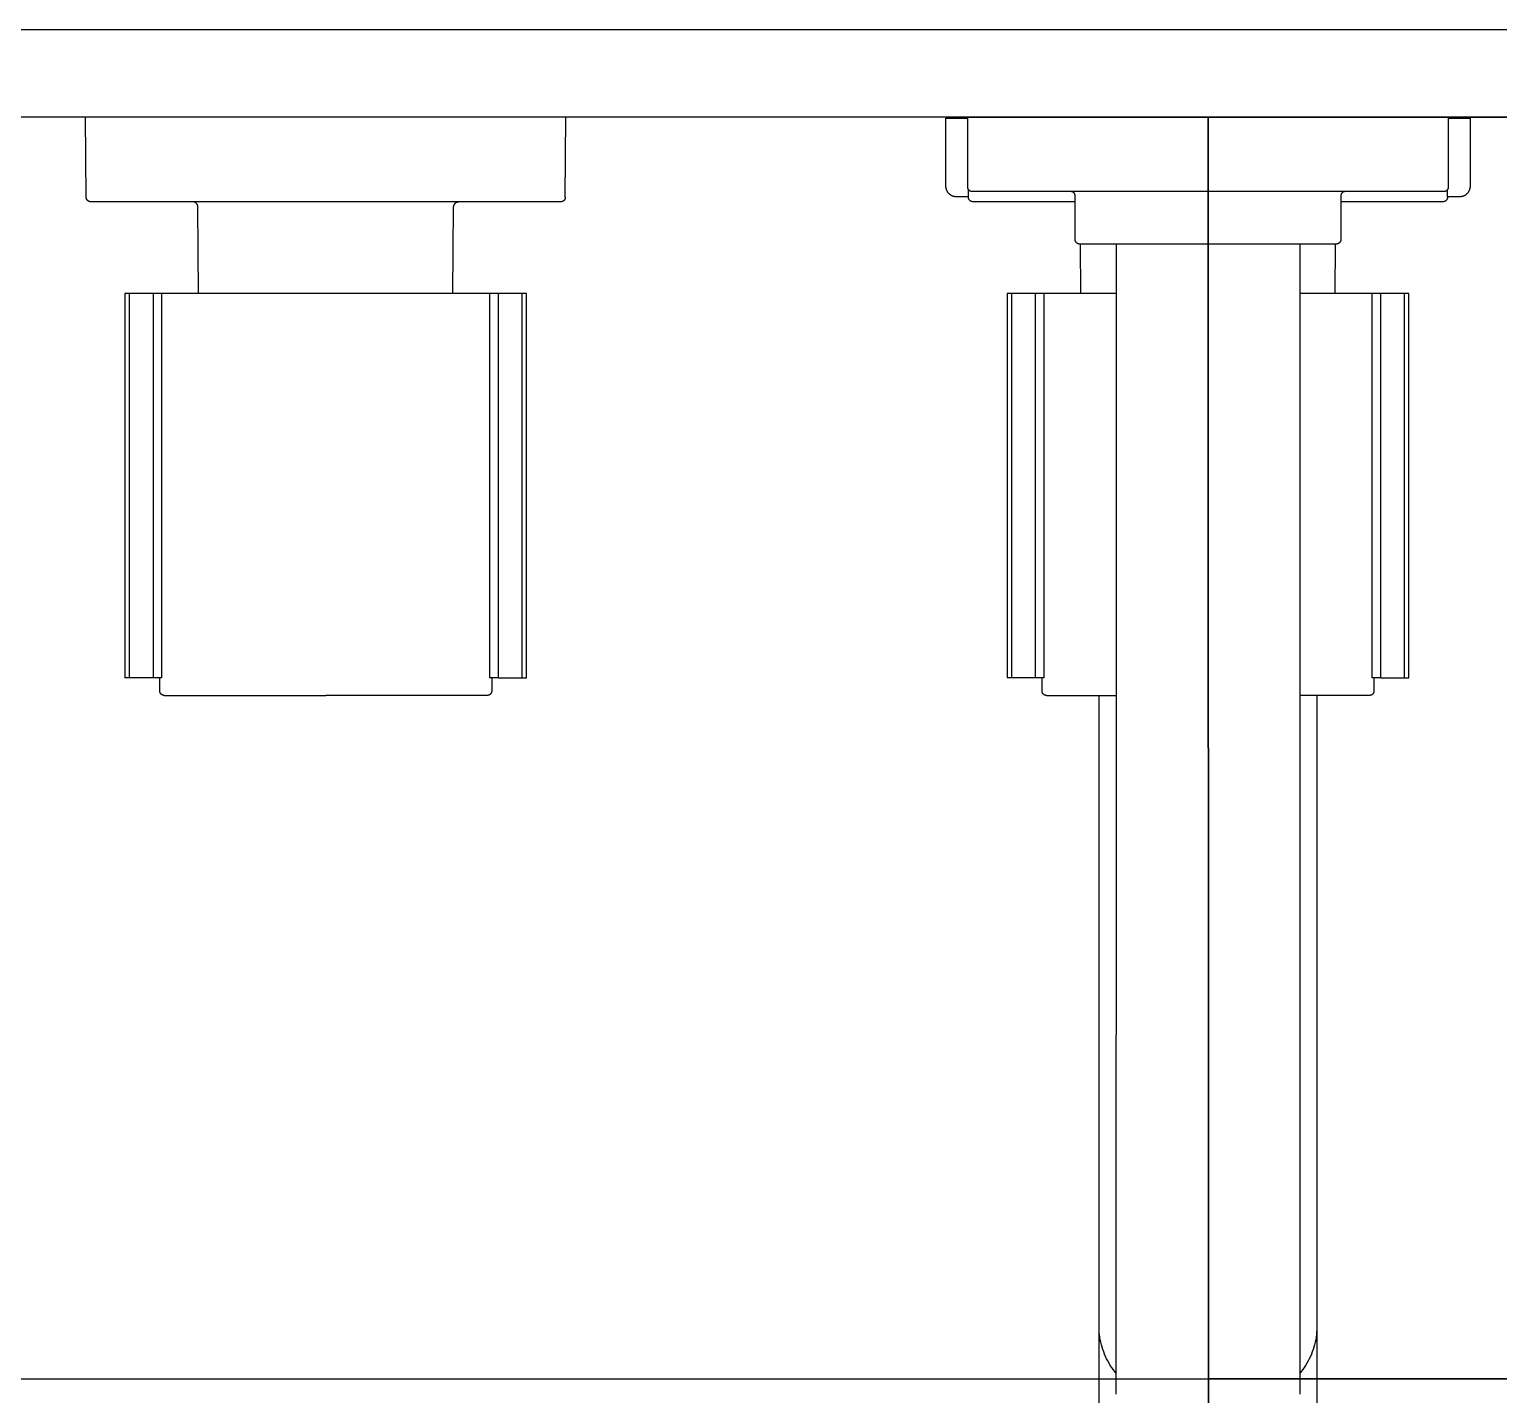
# Model space of a CAD drawing. Header units: metres. Extents: x 198 to 412, y -54 to 17.
# Drawn here: x 254.0639 to 254.2321, y -23.5794 to -23.4232 of the extents above; entities that cross this region are included whole.
import ezdxf

# ---------------------------------------------------------------- set-up
doc = ezdxf.new("R2010")
doc.units = ezdxf.units.M
doc.header["$LTSCALE"] = 10
for name, color, linetype in [('02', 2, 'Continuous'), ('A-Revoques', 1, 'Continuous'), ('TM-REVEST', 252, 'Continuous')]:
    doc.layers.add(name, color=color, linetype=linetype)

# ---------------------------------------------------------------- blocks, each defined once
blk = doc.blocks.new('A$C4ADF6893')
for p, q in [((-0.1285, 0), (-0.101, 0)), ((-0.12842, -0.0092), (-0.1285, 0)), ((-0.101, 0), (-0.0735, 0)), ((-0.07358, -0.0092), (-0.0735, 0)), ((-0.0275, 0), (0, 0)), ((-0.0275, -0.00004), (-0.0275, 0)), ((0, 0), (0.0275, 0)), ((0.0275, -0.00004), (0.0275, 0)), ((-0.03, -0.00794), (-0.03, -0.00014)), ((-0.03, -0.00014), (-0.0275, -0.00014)), ((-0.0275, -0.00004), (0, -0.00004)), ((-0.0275, -0.00804), (-0.0275, -0.00004)), ((0, -0.00004), (0.0275, -0.00004)), ((0.0275, -0.00004), (0.0275, -0.00804)), ((0.0275, -0.00014), (0.03, -0.00014)), ((0.03, -0.00014), (0.03, -0.00794)), ((-0.03, -0.00798), (-0.03, -0.00794)), ((-0.03, -0.00802), (-0.03, -0.00798)), ((-0.02999, -0.00806), (-0.03, -0.00802)), ((-0.02999, -0.0081), (-0.02999, -0.00806)), ((-0.02998, -0.00814), (-0.02999, -0.0081)), ((-0.02997, -0.00819), (-0.02998, -0.00814)), ((-0.02996, -0.00823), (-0.02997, -0.00819)), ((-0.02995, -0.00827), (-0.02996, -0.00823)), ((-0.02994, -0.00831), (-0.02995, -0.00827)), ((-0.02993, -0.00835), (-0.02994, -0.00831)), ((-0.02991, -0.00839), (-0.02993, -0.00835)), ((-0.0299, -0.00842), (-0.02991, -0.00839)), ((-0.0275, -0.00806), (-0.0275, -0.00804)), ((-0.0275, -0.00807), (-0.0275, -0.00806)), ((-0.0275, -0.00809), (-0.0275, -0.00807)), ((-0.0275, -0.00811), (-0.0275, -0.00809)), ((-0.02749, -0.00813), (-0.0275, -0.00811)), ((-0.02749, -0.00814), (-0.02749, -0.00813)), ((-0.02749, -0.00816), (-0.02749, -0.00814)), ((-0.02748, -0.00818), (-0.02749, -0.00816)), ((-0.02748, -0.00819), (-0.02748, -0.00818)), ((-0.02747, -0.00821), (-0.02748, -0.00819)), ((-0.02746, -0.00823), (-0.02747, -0.00821)), ((-0.02746, -0.00824), (-0.02746, -0.00823)), ((-0.02745, -0.00826), (-0.02746, -0.00824)), ((-0.02744, -0.00827), (-0.02745, -0.00826)), ((-0.02743, -0.00829), (-0.02744, -0.00827)), ((-0.02742, -0.0083), (-0.02743, -0.00829)), ((-0.02742, -0.0092), (-0.02743, -0.0083)), ((-0.02741, -0.00832), (-0.02742, -0.0083)), ((-0.0274, -0.00833), (-0.02741, -0.00832)), ((-0.02739, -0.00835), (-0.0274, -0.00833)), ((-0.02738, -0.00836), (-0.02739, -0.00835)), ((-0.02737, -0.00837), (-0.02738, -0.00836)), ((-0.02736, -0.00839), (-0.02737, -0.00837)), ((-0.02735, -0.0084), (-0.02736, -0.00839)), ((-0.02733, -0.00841), (-0.02735, -0.0084)), ((0.02735, -0.0084), (0.02733, -0.00841)), ((0.02736, -0.00839), (0.02735, -0.0084)), ((0.02737, -0.00837), (0.02736, -0.00839)), ((0.02738, -0.00836), (0.02737, -0.00837)), ((0.02739, -0.00835), (0.02738, -0.00836)), ((0.0274, -0.00833), (0.02739, -0.00835)), ((0.02741, -0.00832), (0.0274, -0.00833)), ((0.02742, -0.0083), (0.02741, -0.00832)), ((0.02743, -0.00829), (0.02742, -0.0083)), ((0.02742, -0.0092), (0.02743, -0.0083)), ((0.02744, -0.00827), (0.02743, -0.00829)), ((0.02745, -0.00826), (0.02744, -0.00827)), ((0.02746, -0.00824), (0.02745, -0.00826)), ((0.02747, -0.00821), (0.02746, -0.00823)), ((0.02746, -0.00823), (0.02746, -0.00824)), ((0.02748, -0.00819), (0.02747, -0.00821)), ((0.02749, -0.00816), (0.02748, -0.00818)), ((0.02748, -0.00818), (0.02748, -0.00819)), ((0.0275, -0.00811), (0.02749, -0.00813)), ((0.02749, -0.00813), (0.02749, -0.00814)), ((0.02749, -0.00814), (0.02749, -0.00816)), ((0.0275, -0.00804), (0.0275, -0.00806)), ((0.0275, -0.00806), (0.0275, -0.00807)), ((0.0275, -0.00807), (0.0275, -0.00809)), ((0.0275, -0.00809), (0.0275, -0.00811)), ((0.02991, -0.00839), (0.0299, -0.00842)), ((0.02993, -0.00835), (0.02991, -0.00839)), ((0.02994, -0.00831), (0.02993, -0.00835)), ((0.02995, -0.00827), (0.02994, -0.00831)), ((0.02996, -0.00823), (0.02995, -0.00827)), ((0.02997, -0.00819), (0.02996, -0.00823)), ((0.02998, -0.00814), (0.02997, -0.00819)), ((0.02999, -0.0081), (0.02998, -0.00814)), ((0.03, -0.00802), (0.02999, -0.00806)), ((0.02999, -0.00806), (0.02999, -0.0081)), ((0.03, -0.00794), (0.03, -0.00798)), ((0.03, -0.00798), (0.03, -0.00802)), ((-0.12842, -0.00922), (-0.12842, -0.0092)), ((-0.12842, -0.00924), (-0.12842, -0.00922)), ((-0.12842, -0.00926), (-0.12842, -0.00924)), ((-0.12841, -0.00927), (-0.12842, -0.00926)), ((-0.12841, -0.00929), (-0.12841, -0.00927)), ((-0.12841, -0.00931), (-0.12841, -0.00929)), ((-0.1284, -0.00932), (-0.12841, -0.00931)), ((-0.1284, -0.00934), (-0.1284, -0.00932)), ((-0.12839, -0.00936), (-0.1284, -0.00934)), ((-0.12839, -0.00937), (-0.12839, -0.00936)), ((-0.12838, -0.00939), (-0.12839, -0.00937)), ((-0.12838, -0.00941), (-0.12838, -0.00939)), ((-0.12837, -0.00942), (-0.12838, -0.00941)), ((-0.12836, -0.00944), (-0.12837, -0.00942)), ((-0.12835, -0.00945), (-0.12836, -0.00944)), ((-0.12834, -0.00947), (-0.12835, -0.00945)), ((-0.12833, -0.00948), (-0.12834, -0.00947)), ((-0.12832, -0.0095), (-0.12833, -0.00948)), ((-0.12831, -0.00951), (-0.12832, -0.0095)), ((-0.1283, -0.00952), (-0.12831, -0.00951)), ((-0.12829, -0.00954), (-0.1283, -0.00952)), ((-0.12828, -0.00955), (-0.12829, -0.00954)), ((-0.12827, -0.00956), (-0.12828, -0.00955)), ((-0.12825, -0.00957), (-0.12827, -0.00956)), ((-0.12824, -0.00958), (-0.12825, -0.00957)), ((-0.12823, -0.0096), (-0.12824, -0.00958)), ((-0.12821, -0.00961), (-0.12823, -0.0096)), ((-0.1282, -0.00962), (-0.12821, -0.00961)), ((-0.12818, -0.00962), (-0.1282, -0.00962)), ((-0.12817, -0.00963), (-0.12818, -0.00962)), ((-0.12815, -0.00964), (-0.12817, -0.00963)), ((-0.12814, -0.00965), (-0.12815, -0.00964)), ((-0.12812, -0.00966), (-0.12814, -0.00965)), ((-0.12811, -0.00966), (-0.12812, -0.00966)), ((-0.12809, -0.00967), (-0.12811, -0.00966)), ((-0.12807, -0.00968), (-0.12809, -0.00967)), ((-0.12806, -0.00968), (-0.12807, -0.00968)), ((-0.12804, -0.00969), (-0.12806, -0.00968)), ((-0.12802, -0.00969), (-0.12804, -0.00969)), ((-0.12801, -0.00969), (-0.12802, -0.00969)), ((-0.12799, -0.0097), (-0.12801, -0.00969)), ((-0.12797, -0.0097), (-0.12799, -0.0097)), ((-0.12795, -0.0097), (-0.12797, -0.0097)), ((-0.12794, -0.0097), (-0.12795, -0.0097)), ((-0.12792, -0.0097), (-0.12794, -0.0097)), ((-0.101, -0.0097), (-0.12792, -0.0097)), ((-0.11619, -0.0097), (-0.11621, -0.0097)), ((-0.11617, -0.0097), (-0.11619, -0.0097)), ((-0.11615, -0.00971), (-0.11617, -0.0097)), ((-0.11613, -0.00971), (-0.11615, -0.00971)), ((-0.11611, -0.00972), (-0.11613, -0.00971)), ((-0.11609, -0.00972), (-0.11611, -0.00972)), ((-0.11607, -0.00973), (-0.11609, -0.00972)), ((-0.11605, -0.00973), (-0.11607, -0.00973)), ((-0.11603, -0.00974), (-0.11605, -0.00973)), ((-0.11601, -0.00975), (-0.11603, -0.00974)), ((-0.11599, -0.00976), (-0.11601, -0.00975)), ((-0.11597, -0.00976), (-0.11599, -0.00976)), ((-0.11595, -0.00977), (-0.11597, -0.00976)), ((-0.11594, -0.00978), (-0.11595, -0.00977)), ((-0.11592, -0.00979), (-0.11594, -0.00978)), ((-0.1159, -0.00981), (-0.11592, -0.00979)), ((-0.11589, -0.00982), (-0.1159, -0.00981)), ((-0.11587, -0.00983), (-0.11589, -0.00982)), ((-0.11585, -0.00984), (-0.11587, -0.00983)), ((-0.11584, -0.00986), (-0.11585, -0.00984)), ((-0.11582, -0.00987), (-0.11584, -0.00986)), ((-0.11581, -0.00989), (-0.11582, -0.00987)), ((-0.11579, -0.0099), (-0.11581, -0.00989)), ((-0.11578, -0.00992), (-0.11579, -0.0099)), ((-0.11577, -0.00993), (-0.11578, -0.00992)), ((-0.11576, -0.00995), (-0.11577, -0.00993)), ((-0.11574, -0.00997), (-0.11576, -0.00995)), ((-0.11573, -0.00998), (-0.11574, -0.00997)), ((-0.11572, -0.01), (-0.11573, -0.00998)), ((-0.11571, -0.01002), (-0.11572, -0.01)), ((-0.1157, -0.01004), (-0.11571, -0.01002)), ((-0.1157, -0.01006), (-0.1157, -0.01004)), ((-0.11569, -0.01007), (-0.1157, -0.01006)), ((-0.11568, -0.01009), (-0.11569, -0.01007)), ((-0.07408, -0.0097), (-0.101, -0.0097)), ((-0.08632, -0.01009), (-0.08631, -0.01007)), ((-0.08631, -0.01007), (-0.0863, -0.01006)), ((-0.0863, -0.01004), (-0.08629, -0.01002)), ((-0.0863, -0.01006), (-0.0863, -0.01004)), ((-0.08629, -0.01002), (-0.08628, -0.01)), ((-0.08628, -0.01), (-0.08627, -0.00998)), ((-0.08627, -0.00998), (-0.08626, -0.00997)), ((-0.08626, -0.00997), (-0.08624, -0.00995)), ((-0.08624, -0.00995), (-0.08623, -0.00993)), ((-0.08623, -0.00993), (-0.08622, -0.00992)), ((-0.08622, -0.00992), (-0.08621, -0.0099)), ((-0.08621, -0.0099), (-0.08619, -0.00989)), ((-0.08619, -0.00989), (-0.08618, -0.00987)), ((-0.08618, -0.00987), (-0.08616, -0.00986)), ((-0.08616, -0.00986), (-0.08615, -0.00984)), ((-0.08615, -0.00984), (-0.08613, -0.00983)), ((-0.08613, -0.00983), (-0.08611, -0.00982)), ((-0.08611, -0.00982), (-0.0861, -0.00981)), ((-0.0861, -0.00981), (-0.08608, -0.00979)), ((-0.08608, -0.00979), (-0.08606, -0.00978)), ((-0.08606, -0.00978), (-0.08605, -0.00977)), ((-0.08605, -0.00977), (-0.08603, -0.00976)), ((-0.08603, -0.00976), (-0.08601, -0.00976)), ((-0.08601, -0.00976), (-0.08599, -0.00975)), ((-0.08599, -0.00975), (-0.08597, -0.00974)), ((-0.08597, -0.00974), (-0.08595, -0.00973)), ((-0.08595, -0.00973), (-0.08593, -0.00973)), ((-0.08593, -0.00973), (-0.08591, -0.00972)), ((-0.08591, -0.00972), (-0.08589, -0.00972)), ((-0.08589, -0.00972), (-0.08587, -0.00971)), ((-0.08587, -0.00971), (-0.08585, -0.00971)), ((-0.08585, -0.00971), (-0.08583, -0.0097)), ((-0.08583, -0.0097), (-0.08581, -0.0097)), ((-0.08581, -0.0097), (-0.08579, -0.0097)), ((-0.07406, -0.0097), (-0.07408, -0.0097)), ((-0.07405, -0.0097), (-0.07406, -0.0097)), ((-0.07403, -0.0097), (-0.07405, -0.0097)), ((-0.07401, -0.0097), (-0.07403, -0.0097)), ((-0.07399, -0.00969), (-0.07401, -0.0097)), ((-0.07398, -0.00969), (-0.07399, -0.00969)), ((-0.07396, -0.00969), (-0.07398, -0.00969)), ((-0.07394, -0.00968), (-0.07396, -0.00969)), ((-0.07393, -0.00968), (-0.07394, -0.00968)), ((-0.07391, -0.00967), (-0.07393, -0.00968)), ((-0.07389, -0.00966), (-0.07391, -0.00967)), ((-0.07388, -0.00966), (-0.07389, -0.00966)), ((-0.07386, -0.00965), (-0.07388, -0.00966)), ((-0.07385, -0.00964), (-0.07386, -0.00965)), ((-0.07383, -0.00963), (-0.07385, -0.00964)), ((-0.07382, -0.00962), (-0.07383, -0.00963)), ((-0.0738, -0.00962), (-0.07382, -0.00962)), ((-0.07379, -0.00961), (-0.0738, -0.00962)), ((-0.07377, -0.0096), (-0.07379, -0.00961)), ((-0.07376, -0.00958), (-0.07377, -0.0096)), ((-0.07375, -0.00957), (-0.07376, -0.00958)), ((-0.07373, -0.00956), (-0.07375, -0.00957)), ((-0.07372, -0.00955), (-0.07373, -0.00956)), ((-0.07371, -0.00954), (-0.07372, -0.00955)), ((-0.0737, -0.00952), (-0.07371, -0.00954)), ((-0.07369, -0.00951), (-0.0737, -0.00952)), ((-0.07368, -0.0095), (-0.07369, -0.00951)), ((-0.07367, -0.00948), (-0.07368, -0.0095)), ((-0.07366, -0.00947), (-0.07367, -0.00948)), ((-0.07365, -0.00945), (-0.07366, -0.00947)), ((-0.07364, -0.00944), (-0.07365, -0.00945)), ((-0.07363, -0.00942), (-0.07364, -0.00944)), ((-0.07362, -0.00941), (-0.07363, -0.00942)), ((-0.07361, -0.00937), (-0.07362, -0.00939)), ((-0.07362, -0.00939), (-0.07362, -0.00941)), ((-0.0736, -0.00934), (-0.07361, -0.00936)), ((-0.07361, -0.00936), (-0.07361, -0.00937)), ((-0.07359, -0.00931), (-0.0736, -0.00932)), ((-0.0736, -0.00932), (-0.0736, -0.00934)), ((-0.07358, -0.00926), (-0.07359, -0.00927)), ((-0.07359, -0.00927), (-0.07359, -0.00929)), ((-0.07359, -0.00929), (-0.07359, -0.00931)), ((-0.07358, -0.0092), (-0.07358, -0.00922)), ((-0.07358, -0.00922), (-0.07358, -0.00924)), ((-0.07358, -0.00924), (-0.07358, -0.00926)), ((-0.02988, -0.00846), (-0.0299, -0.00842)), ((-0.02986, -0.0085), (-0.02988, -0.00846)), ((-0.02984, -0.00854), (-0.02986, -0.0085)), ((-0.02982, -0.00857), (-0.02984, -0.00854)), ((-0.02979, -0.00861), (-0.02982, -0.00857)), ((-0.02977, -0.00864), (-0.02979, -0.00861)), ((-0.02975, -0.00867), (-0.02977, -0.00864)), ((-0.02972, -0.00871), (-0.02975, -0.00867)), ((-0.02969, -0.00874), (-0.02972, -0.00871)), ((-0.02966, -0.00877), (-0.02969, -0.00874)), ((-0.02963, -0.0088), (-0.02966, -0.00877)), ((-0.0296, -0.00883), (-0.02963, -0.0088)), ((-0.02957, -0.00885), (-0.0296, -0.00883)), ((-0.02954, -0.00888), (-0.02957, -0.00885)), ((-0.02951, -0.00891), (-0.02954, -0.00888)), ((-0.02947, -0.00893), (-0.02951, -0.00891)), ((-0.02944, -0.00895), (-0.02947, -0.00893)), ((-0.0294, -0.00897), (-0.02944, -0.00895)), ((-0.02936, -0.009), (-0.0294, -0.00897)), ((-0.02933, -0.00901), (-0.02936, -0.009)), ((-0.02929, -0.00903), (-0.02933, -0.00901)), ((-0.02925, -0.00905), (-0.02929, -0.00903)), ((-0.02921, -0.00906), (-0.02925, -0.00905)), ((-0.02917, -0.00908), (-0.02921, -0.00906)), ((-0.02913, -0.00909), (-0.02917, -0.00908)), ((-0.02909, -0.0091), (-0.02913, -0.00909)), ((-0.02905, -0.00911), (-0.02909, -0.0091)), ((-0.02901, -0.00912), (-0.02905, -0.00911)), ((-0.02897, -0.00912), (-0.02901, -0.00912)), ((-0.02893, -0.00913), (-0.02897, -0.00912)), ((-0.02888, -0.00913), (-0.02893, -0.00913)), ((-0.02884, -0.00913), (-0.02888, -0.00913)), ((-0.0288, -0.00914), (-0.02884, -0.00913)), ((-0.02742, -0.00914), (-0.0288, -0.00914)), ((-0.02742, -0.00922), (-0.02742, -0.0092)), ((-0.02742, -0.00924), (-0.02742, -0.00922)), ((-0.02742, -0.00926), (-0.02742, -0.00924)), ((-0.02741, -0.00927), (-0.02742, -0.00926)), ((-0.02741, -0.00929), (-0.02741, -0.00927)), ((-0.02741, -0.00931), (-0.02741, -0.00929)), ((-0.0274, -0.00932), (-0.02741, -0.00931)), ((-0.0274, -0.00934), (-0.0274, -0.00932)), ((-0.02739, -0.00936), (-0.0274, -0.00934)), ((-0.02739, -0.00937), (-0.02739, -0.00936)), ((-0.02738, -0.00939), (-0.02739, -0.00937)), ((-0.02738, -0.00941), (-0.02738, -0.00939)), ((-0.02737, -0.00942), (-0.02738, -0.00941)), ((-0.02736, -0.00944), (-0.02737, -0.00942)), ((-0.02735, -0.00945), (-0.02736, -0.00944)), ((-0.02734, -0.00947), (-0.02735, -0.00945)), ((-0.02733, -0.00948), (-0.02734, -0.00947)), ((-0.02732, -0.00842), (-0.02733, -0.00841)), ((-0.02732, -0.0095), (-0.02733, -0.00948)), ((-0.02731, -0.00843), (-0.02732, -0.00842)), ((-0.02731, -0.00951), (-0.02732, -0.0095)), ((-0.02729, -0.00844), (-0.02731, -0.00843)), ((-0.0273, -0.00952), (-0.02731, -0.00951)), ((-0.02729, -0.00954), (-0.0273, -0.00952)), ((-0.02728, -0.00845), (-0.02729, -0.00844)), ((-0.02728, -0.00955), (-0.02729, -0.00954)), ((-0.02726, -0.00846), (-0.02728, -0.00845)), ((-0.02727, -0.00956), (-0.02728, -0.00955)), ((-0.02725, -0.00957), (-0.02727, -0.00956)), ((-0.02725, -0.00847), (-0.02726, -0.00846)), ((-0.02723, -0.00848), (-0.02725, -0.00847)), ((-0.02724, -0.00958), (-0.02725, -0.00957)), ((-0.02723, -0.0096), (-0.02724, -0.00958)), ((-0.02722, -0.00849), (-0.02723, -0.00848)), ((-0.02721, -0.00961), (-0.02723, -0.0096)), ((-0.0272, -0.0085), (-0.02722, -0.00849)), ((-0.0272, -0.00962), (-0.02721, -0.00961)), ((-0.02719, -0.0085), (-0.0272, -0.0085)), ((-0.02718, -0.00962), (-0.0272, -0.00962)), ((-0.02717, -0.00851), (-0.02719, -0.0085)), ((-0.02717, -0.00963), (-0.02718, -0.00962)), ((-0.02715, -0.00852), (-0.02717, -0.00851)), ((-0.02715, -0.00964), (-0.02717, -0.00963)), ((-0.02714, -0.00852), (-0.02715, -0.00852)), ((-0.02714, -0.00965), (-0.02715, -0.00964)), ((-0.02712, -0.00853), (-0.02714, -0.00852)), ((-0.02712, -0.00966), (-0.02714, -0.00965)), ((-0.0271, -0.00853), (-0.02712, -0.00853)), ((-0.02711, -0.00966), (-0.02712, -0.00966)), ((-0.02709, -0.00967), (-0.02711, -0.00966)), ((-0.02709, -0.00853), (-0.0271, -0.00853)), ((-0.02707, -0.00854), (-0.02709, -0.00853)), ((-0.02707, -0.00968), (-0.02709, -0.00967)), ((-0.02705, -0.00854), (-0.02707, -0.00854)), ((-0.02706, -0.00968), (-0.02707, -0.00968)), ((-0.02704, -0.00969), (-0.02706, -0.00968)), ((-0.02703, -0.00854), (-0.02705, -0.00854)), ((-0.02702, -0.00969), (-0.02704, -0.00969)), ((-0.02702, -0.00854), (-0.02703, -0.00854)), ((-0.027, -0.00854), (-0.02702, -0.00854)), ((-0.02701, -0.00969), (-0.02702, -0.00969)), ((-0.02699, -0.0097), (-0.02701, -0.00969)), ((0, -0.00854), (-0.027, -0.00854)), ((-0.02697, -0.0097), (-0.02699, -0.0097)), ((-0.02695, -0.0097), (-0.02697, -0.0097)), ((-0.02694, -0.0097), (-0.02695, -0.0097)), ((-0.02692, -0.0097), (-0.02694, -0.0097)), ((-0.0152, -0.0097), (-0.02692, -0.0097)), ((-0.01566, -0.00854), (-0.01568, -0.00854)), ((-0.01564, -0.00854), (-0.01566, -0.00854)), ((-0.01562, -0.00855), (-0.01564, -0.00854)), ((-0.01561, -0.00855), (-0.01562, -0.00855)), ((-0.01559, -0.00855), (-0.01561, -0.00855)), ((-0.01557, -0.00856), (-0.01559, -0.00855)), ((-0.01556, -0.00856), (-0.01557, -0.00856)), ((-0.01554, -0.00857), (-0.01556, -0.00856)), ((-0.01552, -0.00857), (-0.01554, -0.00857)), ((-0.01551, -0.00858), (-0.01552, -0.00857)), ((-0.01549, -0.00859), (-0.01551, -0.00858)), ((-0.01548, -0.00859), (-0.01549, -0.00859)), ((-0.01546, -0.0086), (-0.01548, -0.00859)), ((-0.01545, -0.00861), (-0.01546, -0.0086)), ((-0.01543, -0.00862), (-0.01545, -0.00861)), ((-0.01542, -0.00863), (-0.01543, -0.00862)), ((-0.0154, -0.00864), (-0.01542, -0.00863)), ((-0.01539, -0.00865), (-0.0154, -0.00864)), ((-0.01538, -0.00866), (-0.01539, -0.00865)), ((-0.01536, -0.00867), (-0.01538, -0.00866)), ((-0.01535, -0.00868), (-0.01536, -0.00867)), ((-0.01534, -0.0087), (-0.01535, -0.00868)), ((-0.01533, -0.00871), (-0.01534, -0.0087)), ((-0.01531, -0.00872), (-0.01533, -0.00871)), ((-0.0153, -0.00873), (-0.01531, -0.00872)), ((-0.01529, -0.00875), (-0.0153, -0.00873)), ((-0.01528, -0.00876), (-0.01529, -0.00875)), ((-0.01527, -0.00878), (-0.01528, -0.00876)), ((-0.01527, -0.00879), (-0.01527, -0.00878)), ((-0.01526, -0.00881), (-0.01527, -0.00879)), ((-0.01525, -0.00882), (-0.01526, -0.00881)), ((-0.01524, -0.00884), (-0.01525, -0.00882)), ((-0.01524, -0.00885), (-0.01524, -0.00884)), ((-0.01523, -0.00887), (-0.01524, -0.00885)), ((-0.01522, -0.00889), (-0.01523, -0.00887)), ((-0.01522, -0.0089), (-0.01522, -0.00889)), ((-0.01521, -0.00892), (-0.01522, -0.0089)), ((-0.01521, -0.00894), (-0.01521, -0.00892)), ((-0.01521, -0.00895), (-0.01521, -0.00894)), ((-0.0152, -0.00897), (-0.01521, -0.00895)), ((-0.0152, -0.0097), (-0.01521, -0.0097)), ((-0.0152, -0.00899), (-0.0152, -0.00897)), ((-0.0152, -0.00901), (-0.0152, -0.00899)), ((-0.0152, -0.00902), (-0.0152, -0.00901)), ((-0.0152, -0.00904), (-0.0152, -0.00902)), ((-0.0152, -0.01404), (-0.0152, -0.00904)), ((0.027, -0.00854), (0, -0.00854)), ((0.01521, -0.00895), (0.0152, -0.00897)), ((0.0152, -0.00897), (0.0152, -0.00899)), ((0.0152, -0.00899), (0.0152, -0.00901)), ((0.0152, -0.00901), (0.0152, -0.00902)), ((0.0152, -0.00902), (0.0152, -0.00904)), ((0.0152, -0.00904), (0.0152, -0.01404)), ((0.02692, -0.0097), (0.0152, -0.0097)), ((0.0152, -0.0097), (0.01521, -0.0097)), ((0.01522, -0.0089), (0.01521, -0.00892)), ((0.01521, -0.00892), (0.01521, -0.00894)), ((0.01521, -0.00894), (0.01521, -0.00895)), ((0.01523, -0.00887), (0.01522, -0.00889)), ((0.01522, -0.00889), (0.01522, -0.0089)), ((0.01524, -0.00884), (0.01523, -0.00886)), ((0.01523, -0.00886), (0.01523, -0.00887)), ((0.01525, -0.00882), (0.01524, -0.00884)), ((0.01526, -0.00881), (0.01525, -0.00882)), ((0.01527, -0.00878), (0.01526, -0.00879)), ((0.01526, -0.00879), (0.01526, -0.00881)), ((0.01528, -0.00877), (0.01527, -0.00878)), ((0.01529, -0.00875), (0.01528, -0.00877)), ((0.0153, -0.00874), (0.01529, -0.00875)), ((0.01531, -0.00872), (0.0153, -0.00874)), ((0.01532, -0.00871), (0.01531, -0.00872)), ((0.01534, -0.0087), (0.01532, -0.00871)), ((0.01535, -0.00869), (0.01534, -0.0087)), ((0.01536, -0.00867), (0.01535, -0.00869)), ((0.01537, -0.00866), (0.01536, -0.00867)), ((0.01539, -0.00865), (0.01537, -0.00866)), ((0.0154, -0.00864), (0.01539, -0.00865)), ((0.01541, -0.00863), (0.0154, -0.00864)), ((0.01543, -0.00862), (0.01541, -0.00863)), ((0.01544, -0.00861), (0.01543, -0.00862)), ((0.01546, -0.0086), (0.01544, -0.00861)), ((0.01547, -0.0086), (0.01546, -0.0086)), ((0.01549, -0.00859), (0.01547, -0.0086)), ((0.0155, -0.00858), (0.01549, -0.00859)), ((0.01552, -0.00857), (0.0155, -0.00858)), ((0.01553, -0.00857), (0.01552, -0.00857)), ((0.01555, -0.00856), (0.01553, -0.00857)), ((0.01557, -0.00856), (0.01555, -0.00856)), ((0.01558, -0.00855), (0.01557, -0.00856)), ((0.0156, -0.00855), (0.01558, -0.00855)), ((0.01562, -0.00855), (0.0156, -0.00855)), ((0.01563, -0.00854), (0.01562, -0.00855)), ((0.01565, -0.00854), (0.01563, -0.00854)), ((0.01567, -0.00854), (0.01565, -0.00854)), ((0.01568, -0.00854), (0.01567, -0.00854)), ((0.02694, -0.0097), (0.02692, -0.0097)), ((0.02695, -0.0097), (0.02694, -0.0097)), ((0.02697, -0.0097), (0.02695, -0.0097)), ((0.02699, -0.0097), (0.02697, -0.0097)), ((0.02701, -0.00969), (0.02699, -0.0097)), ((0.02702, -0.00854), (0.027, -0.00854)), ((0.02702, -0.00969), (0.02701, -0.00969)), ((0.02703, -0.00854), (0.02702, -0.00854)), ((0.02704, -0.00969), (0.02702, -0.00969)), ((0.02705, -0.00854), (0.02703, -0.00854)), ((0.02706, -0.00968), (0.02704, -0.00969)), ((0.02707, -0.00854), (0.02705, -0.00854)), ((0.02707, -0.00968), (0.02706, -0.00968)), ((0.02709, -0.00853), (0.02707, -0.00854)), ((0.02709, -0.00967), (0.02707, -0.00968)), ((0.0271, -0.00853), (0.02709, -0.00853)), ((0.02711, -0.00966), (0.02709, -0.00967)), ((0.02712, -0.00853), (0.0271, -0.00853)), ((0.02712, -0.00966), (0.02711, -0.00966)), ((0.02714, -0.00852), (0.02712, -0.00853)), ((0.02714, -0.00965), (0.02712, -0.00966)), ((0.02715, -0.00852), (0.02714, -0.00852)), ((0.02715, -0.00964), (0.02714, -0.00965)), ((0.02717, -0.00851), (0.02715, -0.00852)), ((0.02717, -0.00963), (0.02715, -0.00964)), ((0.02719, -0.0085), (0.02717, -0.00851)), ((0.02718, -0.00962), (0.02717, -0.00963)), ((0.0272, -0.00962), (0.02718, -0.00962)), ((0.0272, -0.0085), (0.02719, -0.0085)), ((0.02722, -0.00849), (0.0272, -0.0085)), ((0.02721, -0.00961), (0.0272, -0.00962)), ((0.02723, -0.0096), (0.02721, -0.00961)), ((0.02723, -0.00848), (0.02722, -0.00849)), ((0.02725, -0.00847), (0.02723, -0.00848)), ((0.02724, -0.00958), (0.02723, -0.0096)), ((0.02725, -0.00957), (0.02724, -0.00958)), ((0.02726, -0.00846), (0.02725, -0.00847)), ((0.02727, -0.00956), (0.02725, -0.00957)), ((0.02728, -0.00845), (0.02726, -0.00846)), ((0.02728, -0.00955), (0.02727, -0.00956)), ((0.02729, -0.00844), (0.02728, -0.00845)), ((0.02729, -0.00954), (0.02728, -0.00955)), ((0.02731, -0.00843), (0.02729, -0.00844)), ((0.0273, -0.00952), (0.02729, -0.00954)), ((0.02731, -0.00951), (0.0273, -0.00952)), ((0.02732, -0.00842), (0.02731, -0.00843)), ((0.02732, -0.0095), (0.02731, -0.00951)), ((0.02733, -0.00841), (0.02732, -0.00842)), ((0.02733, -0.00948), (0.02732, -0.0095)), ((0.02734, -0.00947), (0.02733, -0.00948)), ((0.02735, -0.00945), (0.02734, -0.00947)), ((0.02736, -0.00944), (0.02735, -0.00945)), ((0.02737, -0.00942), (0.02736, -0.00944)), ((0.02738, -0.00941), (0.02737, -0.00942)), ((0.02739, -0.00937), (0.02738, -0.00939)), ((0.02738, -0.00939), (0.02738, -0.00941)), ((0.0274, -0.00934), (0.02739, -0.00936)), ((0.02739, -0.00936), (0.02739, -0.00937)), ((0.02741, -0.00931), (0.0274, -0.00932)), ((0.0274, -0.00932), (0.0274, -0.00934)), ((0.02742, -0.00926), (0.02741, -0.00927)), ((0.02741, -0.00927), (0.02741, -0.00929)), ((0.02741, -0.00929), (0.02741, -0.00931)), ((0.0288, -0.00914), (0.02742, -0.00914)), ((0.02742, -0.0092), (0.02742, -0.00922)), ((0.02742, -0.00922), (0.02742, -0.00924)), ((0.02742, -0.00924), (0.02742, -0.00926)), ((0.02884, -0.00913), (0.0288, -0.00914)), ((0.02888, -0.00913), (0.02884, -0.00913)), ((0.02893, -0.00913), (0.02888, -0.00913)), ((0.02897, -0.00912), (0.02893, -0.00913)), ((0.02901, -0.00912), (0.02897, -0.00912)), ((0.02905, -0.00911), (0.02901, -0.00912)), ((0.02909, -0.0091), (0.02905, -0.00911)), ((0.02913, -0.00909), (0.02909, -0.0091)), ((0.02917, -0.00908), (0.02913, -0.00909)), ((0.02921, -0.00906), (0.02917, -0.00908)), ((0.02925, -0.00905), (0.02921, -0.00906)), ((0.02929, -0.00903), (0.02925, -0.00905)), ((0.02933, -0.00901), (0.02929, -0.00903)), ((0.02936, -0.009), (0.02933, -0.00901)), ((0.0294, -0.00897), (0.02936, -0.009)), ((0.02944, -0.00895), (0.0294, -0.00897)), ((0.02947, -0.00893), (0.02944, -0.00895)), ((0.02951, -0.00891), (0.02947, -0.00893)), ((0.02954, -0.00888), (0.02951, -0.00891)), ((0.02957, -0.00885), (0.02954, -0.00888)), ((0.0296, -0.00883), (0.02957, -0.00885)), ((0.02963, -0.0088), (0.0296, -0.00883)), ((0.02966, -0.00877), (0.02963, -0.0088)), ((0.02969, -0.00874), (0.02966, -0.00877)), ((0.02972, -0.00871), (0.02969, -0.00874)), ((0.02975, -0.00867), (0.02972, -0.00871)), ((0.02977, -0.00864), (0.02975, -0.00867)), ((0.02979, -0.00861), (0.02977, -0.00864)), ((0.02982, -0.00857), (0.02979, -0.00861)), ((0.02984, -0.00854), (0.02982, -0.00857)), ((0.02986, -0.0085), (0.02984, -0.00854)), ((0.02988, -0.00846), (0.02986, -0.0085)), ((0.0299, -0.00842), (0.02988, -0.00846)), ((-0.11567, -0.01011), (-0.11568, -0.01009)), ((-0.11567, -0.01013), (-0.11567, -0.01011)), ((-0.11566, -0.01015), (-0.11567, -0.01013)), ((-0.11566, -0.01017), (-0.11566, -0.01015)), ((-0.11565, -0.01019), (-0.11566, -0.01017)), ((-0.11565, -0.01021), (-0.11565, -0.01019)), ((-0.11565, -0.01023), (-0.11565, -0.01021)), ((-0.11564, -0.01025), (-0.11565, -0.01023)), ((-0.11564, -0.01027), (-0.11564, -0.01025)), ((-0.11564, -0.01029), (-0.11564, -0.01027)), ((-0.11556, -0.0202), (-0.11564, -0.01029)), ((-0.08644, -0.0202), (-0.08636, -0.01029)), ((-0.08636, -0.01025), (-0.08635, -0.01023)), ((-0.08636, -0.01027), (-0.08636, -0.01025)), ((-0.08636, -0.01029), (-0.08636, -0.01027)), ((-0.08635, -0.01019), (-0.08634, -0.01017)), ((-0.08635, -0.01021), (-0.08635, -0.01019)), ((-0.08635, -0.01023), (-0.08635, -0.01021)), ((-0.08634, -0.01015), (-0.08633, -0.01013)), ((-0.08634, -0.01017), (-0.08634, -0.01015)), ((-0.08633, -0.01011), (-0.08632, -0.01009)), ((-0.08633, -0.01013), (-0.08633, -0.01011)), ((-0.0152, -0.01406), (-0.0152, -0.01404)), ((-0.0152, -0.01407), (-0.0152, -0.01406)), ((-0.0152, -0.01409), (-0.0152, -0.01407)), ((-0.0152, -0.01411), (-0.0152, -0.01409)), ((-0.01519, -0.01413), (-0.0152, -0.01411)), ((-0.01519, -0.01414), (-0.01519, -0.01413)), ((-0.01519, -0.01416), (-0.01519, -0.01414)), ((-0.01518, -0.01418), (-0.01519, -0.01416)), ((-0.01518, -0.01419), (-0.01518, -0.01418)), ((-0.01517, -0.01421), (-0.01518, -0.01419)), ((-0.01516, -0.01423), (-0.01517, -0.01421)), ((-0.01516, -0.01424), (-0.01516, -0.01423)), ((-0.01515, -0.01426), (-0.01516, -0.01424)), ((-0.01514, -0.01427), (-0.01515, -0.01426)), ((-0.01513, -0.01429), (-0.01514, -0.01427)), ((-0.01512, -0.0143), (-0.01513, -0.01429)), ((-0.01511, -0.01432), (-0.01512, -0.0143)), ((-0.0151, -0.01433), (-0.01511, -0.01432)), ((-0.01509, -0.01435), (-0.0151, -0.01433)), ((-0.01508, -0.01436), (-0.01509, -0.01435)), ((-0.01507, -0.01437), (-0.01508, -0.01436)), ((-0.01506, -0.01439), (-0.01507, -0.01437)), ((-0.01505, -0.0144), (-0.01506, -0.01439)), ((-0.01503, -0.01441), (-0.01505, -0.0144)), ((-0.01502, -0.01442), (-0.01503, -0.01441)), ((-0.01501, -0.01443), (-0.01502, -0.01442)), ((-0.01499, -0.01444), (-0.01501, -0.01443)), ((-0.01498, -0.01445), (-0.01499, -0.01444)), ((-0.01496, -0.01446), (-0.01498, -0.01445)), ((-0.01495, -0.01447), (-0.01496, -0.01446)), ((-0.01493, -0.01448), (-0.01495, -0.01447)), ((-0.01492, -0.01449), (-0.01493, -0.01448)), ((-0.0149, -0.0145), (-0.01492, -0.01449)), ((-0.01489, -0.0145), (-0.0149, -0.0145)), ((-0.01487, -0.01451), (-0.01489, -0.0145)), ((-0.01485, -0.01452), (-0.01487, -0.01451)), ((-0.01484, -0.01452), (-0.01485, -0.01452)), ((-0.01482, -0.01453), (-0.01484, -0.01452)), ((-0.0148, -0.01453), (-0.01482, -0.01453)), ((-0.01479, -0.01453), (-0.0148, -0.01453)), ((-0.01477, -0.01454), (-0.01479, -0.01453)), ((-0.01475, -0.01454), (-0.01477, -0.01454)), ((-0.01473, -0.01454), (-0.01475, -0.01454)), ((-0.01472, -0.01454), (-0.01473, -0.01454)), ((-0.0147, -0.01454), (-0.01472, -0.01454)), ((0, -0.01454), (-0.0147, -0.01454)), ((-0.01456, -0.0202), (-0.01461, -0.01454)), ((-0.0105, -0.01454), (-0.0105, -0.10504)), ((0.0147, -0.01454), (0, -0.01454)), ((0.0105, -0.01454), (0.0105, -0.10504)), ((0.01456, -0.0202), (0.01461, -0.01454)), ((0.01472, -0.01454), (0.0147, -0.01454)), ((0.01473, -0.01454), (0.01472, -0.01454)), ((0.01475, -0.01454), (0.01473, -0.01454)), ((0.01477, -0.01454), (0.01475, -0.01454)), ((0.01479, -0.01453), (0.01477, -0.01454)), ((0.0148, -0.01453), (0.01479, -0.01453)), ((0.01482, -0.01453), (0.0148, -0.01453)), ((0.01484, -0.01452), (0.01482, -0.01453)), ((0.01485, -0.01452), (0.01484, -0.01452)), ((0.01487, -0.01451), (0.01485, -0.01452)), ((0.01489, -0.0145), (0.01487, -0.01451)), ((0.0149, -0.0145), (0.01489, -0.0145)), ((0.01492, -0.01449), (0.0149, -0.0145)), ((0.01493, -0.01448), (0.01492, -0.01449)), ((0.01495, -0.01447), (0.01493, -0.01448)), ((0.01496, -0.01446), (0.01495, -0.01447)), ((0.01498, -0.01445), (0.01496, -0.01446)), ((0.01499, -0.01444), (0.01498, -0.01445)), ((0.01501, -0.01443), (0.01499, -0.01444)), ((0.01502, -0.01442), (0.01501, -0.01443)), ((0.01503, -0.01441), (0.01502, -0.01442)), ((0.01505, -0.0144), (0.01503, -0.01441)), ((0.01506, -0.01439), (0.01505, -0.0144)), ((0.01507, -0.01437), (0.01506, -0.01439)), ((0.01508, -0.01436), (0.01507, -0.01437)), ((0.01509, -0.01435), (0.01508, -0.01436)), ((0.0151, -0.01433), (0.01509, -0.01435)), ((0.01511, -0.01432), (0.0151, -0.01433)), ((0.01512, -0.0143), (0.01511, -0.01432)), ((0.01513, -0.01429), (0.01512, -0.0143)), ((0.01514, -0.01427), (0.01513, -0.01429)), ((0.01515, -0.01426), (0.01514, -0.01427)), ((0.01516, -0.01424), (0.01515, -0.01426)), ((0.01517, -0.01421), (0.01516, -0.01423)), ((0.01516, -0.01423), (0.01516, -0.01424)), ((0.01518, -0.01419), (0.01517, -0.01421)), ((0.01519, -0.01416), (0.01518, -0.01418)), ((0.01518, -0.01418), (0.01518, -0.01419)), ((0.0152, -0.01411), (0.01519, -0.01413)), ((0.01519, -0.01413), (0.01519, -0.01414)), ((0.01519, -0.01414), (0.01519, -0.01416)), ((0.0152, -0.01404), (0.0152, -0.01406)), ((0.0152, -0.01406), (0.0152, -0.01407)), ((0.0152, -0.01407), (0.0152, -0.01409)), ((0.0152, -0.01409), (0.0152, -0.01411)), ((-0.124, -0.0202), (-0.124, -0.0642)), ((-0.1235, -0.0202), (-0.124, -0.0202)), ((-0.1235, -0.0202), (-0.1235, -0.0642)), ((-0.12077, -0.0202), (-0.1235, -0.0202)), ((-0.12077, -0.0202), (-0.12077, -0.0642)), ((-0.11979, -0.0202), (-0.12077, -0.0202)), ((-0.11979, -0.0202), (-0.11979, -0.0642)), ((-0.101, -0.0202), (-0.11979, -0.0202)), ((-0.08221, -0.0202), (-0.101, -0.0202)), ((-0.08123, -0.0202), (-0.08221, -0.0202)), ((-0.08221, -0.0642), (-0.08221, -0.0202)), ((-0.08123, -0.0642), (-0.08123, -0.0202)), ((-0.0785, -0.0202), (-0.08123, -0.0202)), ((-0.078, -0.0202), (-0.0785, -0.0202)), ((-0.0785, -0.0642), (-0.0785, -0.0202)), ((-0.078, -0.0642), (-0.078, -0.0202)), ((-0.023, -0.0202), (-0.023, -0.0642)), ((-0.0225, -0.0202), (-0.023, -0.0202)), ((-0.0225, -0.0202), (-0.0225, -0.0642)), ((-0.01977, -0.0202), (-0.0225, -0.0202)), ((-0.01977, -0.0202), (-0.01977, -0.0642)), ((-0.01879, -0.0202), (-0.01977, -0.0202)), ((-0.0105, -0.0202), (-0.01879, -0.0202)), ((-0.01879, -0.0202), (-0.01879, -0.0642)), ((0.01879, -0.0202), (0.0105, -0.0202)), ((0.01879, -0.0642), (0.01879, -0.0202)), ((0.01977, -0.0202), (0.01879, -0.0202)), ((0.0225, -0.0202), (0.01977, -0.0202)), ((0.01977, -0.0642), (0.01977, -0.0202)), ((0.0225, -0.0642), (0.0225, -0.0202)), ((0.023, -0.0202), (0.0225, -0.0202)), ((0.023, -0.0642), (0.023, -0.0202)), ((-0.1235, -0.0642), (-0.124, -0.0642)), ((-0.12077, -0.0642), (-0.1235, -0.0642)), ((-0.11979, -0.0642), (-0.12077, -0.0642)), ((-0.12, -0.0657), (-0.12, -0.0642)), ((-0.08123, -0.0642), (-0.08221, -0.0642)), ((-0.082, -0.0642), (-0.082, -0.0657)), ((-0.08123, -0.0642), (-0.0785, -0.0642)), ((-0.0785, -0.0642), (-0.078, -0.0642)), ((-0.0225, -0.0642), (-0.023, -0.0642)), ((-0.01977, -0.0642), (-0.0225, -0.0642)), ((-0.01879, -0.0642), (-0.01977, -0.0642)), ((-0.019, -0.0657), (-0.019, -0.0642)), ((0.01977, -0.0642), (0.01879, -0.0642)), ((0.019, -0.0642), (0.019, -0.0657)), ((0.01977, -0.0642), (0.0225, -0.0642)), ((0.0225, -0.0642), (0.023, -0.0642)), ((-0.12, -0.06572), (-0.12, -0.0657)), ((-0.12, -0.06573), (-0.12, -0.06572)), ((-0.12, -0.06575), (-0.12, -0.06573)), ((-0.12, -0.06577), (-0.12, -0.06575)), ((-0.11999, -0.06579), (-0.12, -0.06577)), ((-0.11999, -0.0658), (-0.11999, -0.06579)), ((-0.11999, -0.06582), (-0.11999, -0.0658)), ((-0.11998, -0.06584), (-0.11999, -0.06582)), ((-0.11998, -0.06585), (-0.11998, -0.06584)), ((-0.11997, -0.06587), (-0.11998, -0.06585)), ((-0.11996, -0.06589), (-0.11997, -0.06587)), ((-0.11996, -0.0659), (-0.11996, -0.06589)), ((-0.11995, -0.06592), (-0.11996, -0.0659)), ((-0.11994, -0.06593), (-0.11995, -0.06592)), ((-0.11993, -0.06595), (-0.11994, -0.06593)), ((-0.11992, -0.06596), (-0.11993, -0.06595)), ((-0.11991, -0.06598), (-0.11992, -0.06596)), ((-0.1199, -0.06599), (-0.11991, -0.06598)), ((-0.11989, -0.06601), (-0.1199, -0.06599)), ((-0.11988, -0.06602), (-0.11989, -0.06601)), ((-0.11987, -0.06603), (-0.11988, -0.06602)), ((-0.11986, -0.06605), (-0.11987, -0.06603)), ((-0.11985, -0.06606), (-0.11986, -0.06605)), ((-0.11983, -0.06607), (-0.11985, -0.06606)), ((-0.11982, -0.06608), (-0.11983, -0.06607)), ((-0.11981, -0.06609), (-0.11982, -0.06608)), ((-0.11979, -0.0661), (-0.11981, -0.06609)), ((-0.11978, -0.06611), (-0.11979, -0.0661)), ((-0.11976, -0.06612), (-0.11978, -0.06611)), ((-0.11975, -0.06613), (-0.11976, -0.06612)), ((-0.11973, -0.06614), (-0.11975, -0.06613)), ((-0.11972, -0.06615), (-0.11973, -0.06614)), ((-0.1197, -0.06616), (-0.11972, -0.06615)), ((-0.11969, -0.06616), (-0.1197, -0.06616)), ((-0.11967, -0.06617), (-0.11969, -0.06616)), ((-0.11965, -0.06618), (-0.11967, -0.06617)), ((-0.11964, -0.06618), (-0.11965, -0.06618)), ((-0.11962, -0.06619), (-0.11964, -0.06618)), ((-0.1196, -0.06619), (-0.11962, -0.06619)), ((-0.11959, -0.06619), (-0.1196, -0.06619)), ((-0.11957, -0.0662), (-0.11959, -0.06619)), ((-0.11955, -0.0662), (-0.11957, -0.0662)), ((-0.11953, -0.0662), (-0.11955, -0.0662)), ((-0.11952, -0.0662), (-0.11953, -0.0662)), ((-0.1195, -0.0662), (-0.11952, -0.0662)), ((-0.1195, -0.0662), (-0.101, -0.0662)), ((-0.0825, -0.0662), (-0.101, -0.0662)), ((-0.08248, -0.0662), (-0.0825, -0.0662)), ((-0.08247, -0.0662), (-0.08248, -0.0662)), ((-0.08245, -0.0662), (-0.08247, -0.0662)), ((-0.08243, -0.0662), (-0.08245, -0.0662)), ((-0.08241, -0.06619), (-0.08243, -0.0662)), ((-0.0824, -0.06619), (-0.08241, -0.06619)), ((-0.08238, -0.06619), (-0.0824, -0.06619)), ((-0.08236, -0.06618), (-0.08238, -0.06619)), ((-0.08235, -0.06618), (-0.08236, -0.06618)), ((-0.08233, -0.06617), (-0.08235, -0.06618)), ((-0.08231, -0.06616), (-0.08233, -0.06617)), ((-0.0823, -0.06616), (-0.08231, -0.06616)), ((-0.08228, -0.06615), (-0.0823, -0.06616)), ((-0.08227, -0.06614), (-0.08228, -0.06615)), ((-0.08225, -0.06613), (-0.08227, -0.06614)), ((-0.08224, -0.06612), (-0.08225, -0.06613)), ((-0.08222, -0.06611), (-0.08224, -0.06612)), ((-0.08221, -0.0661), (-0.08222, -0.06611)), ((-0.08219, -0.06609), (-0.08221, -0.0661)), ((-0.08218, -0.06608), (-0.08219, -0.06609)), ((-0.08217, -0.06607), (-0.08218, -0.06608)), ((-0.08215, -0.06606), (-0.08217, -0.06607)), ((-0.08214, -0.06605), (-0.08215, -0.06606)), ((-0.08213, -0.06603), (-0.08214, -0.06605)), ((-0.08212, -0.06602), (-0.08213, -0.06603)), ((-0.08211, -0.06601), (-0.08212, -0.06602)), ((-0.0821, -0.06599), (-0.08211, -0.06601)), ((-0.08209, -0.06598), (-0.0821, -0.06599)), ((-0.08208, -0.06596), (-0.08209, -0.06598)), ((-0.08207, -0.06595), (-0.08208, -0.06596)), ((-0.08206, -0.06593), (-0.08207, -0.06595)), ((-0.08205, -0.06592), (-0.08206, -0.06593)), ((-0.08204, -0.0659), (-0.08205, -0.06592)), ((-0.08203, -0.06587), (-0.08204, -0.06589)), ((-0.08204, -0.06589), (-0.08204, -0.0659)), ((-0.08202, -0.06585), (-0.08203, -0.06587)), ((-0.08201, -0.06582), (-0.08202, -0.06584)), ((-0.08202, -0.06584), (-0.08202, -0.06585)), ((-0.082, -0.06577), (-0.08201, -0.06579)), ((-0.08201, -0.06579), (-0.08201, -0.0658)), ((-0.08201, -0.0658), (-0.08201, -0.06582)), ((-0.082, -0.0657), (-0.082, -0.06572)), ((-0.082, -0.06572), (-0.082, -0.06573)), ((-0.082, -0.06573), (-0.082, -0.06575)), ((-0.082, -0.06575), (-0.082, -0.06577)), ((-0.019, -0.06572), (-0.019, -0.0657)), ((-0.019, -0.06573), (-0.019, -0.06572)), ((-0.019, -0.06575), (-0.019, -0.06573)), ((-0.019, -0.06577), (-0.019, -0.06575)), ((-0.01899, -0.06579), (-0.019, -0.06577)), ((-0.01899, -0.0658), (-0.01899, -0.06579)), ((-0.01899, -0.06582), (-0.01899, -0.0658)), ((-0.01898, -0.06584), (-0.01899, -0.06582)), ((-0.01898, -0.06585), (-0.01898, -0.06584)), ((-0.01897, -0.06587), (-0.01898, -0.06585)), ((-0.01896, -0.06589), (-0.01897, -0.06587)), ((-0.01896, -0.0659), (-0.01896, -0.06589)), ((-0.01895, -0.06592), (-0.01896, -0.0659)), ((-0.01894, -0.06593), (-0.01895, -0.06592)), ((-0.01893, -0.06595), (-0.01894, -0.06593)), ((-0.01892, -0.06596), (-0.01893, -0.06595)), ((-0.01891, -0.06598), (-0.01892, -0.06596)), ((-0.0189, -0.06599), (-0.01891, -0.06598)), ((-0.01889, -0.06601), (-0.0189, -0.06599)), ((-0.01888, -0.06602), (-0.01889, -0.06601)), ((-0.01887, -0.06603), (-0.01888, -0.06602)), ((-0.01886, -0.06605), (-0.01887, -0.06603)), ((-0.01885, -0.06606), (-0.01886, -0.06605)), ((-0.01883, -0.06607), (-0.01885, -0.06606)), ((-0.01882, -0.06608), (-0.01883, -0.06607)), ((-0.01881, -0.06609), (-0.01882, -0.06608)), ((-0.01879, -0.0661), (-0.01881, -0.06609)), ((-0.01878, -0.06611), (-0.01879, -0.0661)), ((-0.01876, -0.06612), (-0.01878, -0.06611)), ((-0.01875, -0.06613), (-0.01876, -0.06612)), ((-0.01873, -0.06614), (-0.01875, -0.06613)), ((-0.01872, -0.06615), (-0.01873, -0.06614)), ((-0.0187, -0.06616), (-0.01872, -0.06615)), ((-0.01869, -0.06616), (-0.0187, -0.06616)), ((-0.01867, -0.06617), (-0.01869, -0.06616)), ((-0.01865, -0.06618), (-0.01867, -0.06617)), ((-0.01864, -0.06618), (-0.01865, -0.06618)), ((-0.01862, -0.06619), (-0.01864, -0.06618)), ((-0.0186, -0.06619), (-0.01862, -0.06619)), ((-0.01859, -0.06619), (-0.0186, -0.06619)), ((-0.01857, -0.0662), (-0.01859, -0.06619)), ((-0.01855, -0.0662), (-0.01857, -0.0662)), ((-0.01853, -0.0662), (-0.01855, -0.0662)), ((-0.01852, -0.0662), (-0.01853, -0.0662)), ((-0.0185, -0.0662), (-0.01852, -0.0662)), ((-0.0185, -0.0662), (-0.0105, -0.0662)), ((-0.01247, -0.07934), (-0.01247, -0.0662)), ((0.0185, -0.0662), (0.0105, -0.0662)), ((0.01247, -0.0662), (0.01247, -0.07934)), ((0.01852, -0.0662), (0.0185, -0.0662)), ((0.01853, -0.0662), (0.01852, -0.0662)), ((0.01855, -0.0662), (0.01853, -0.0662)), ((0.01857, -0.0662), (0.01855, -0.0662)), ((0.01859, -0.06619), (0.01857, -0.0662)), ((0.0186, -0.06619), (0.01859, -0.06619)), ((0.01862, -0.06619), (0.0186, -0.06619)), ((0.01864, -0.06618), (0.01862, -0.06619)), ((0.01865, -0.06618), (0.01864, -0.06618)), ((0.01867, -0.06617), (0.01865, -0.06618)), ((0.01869, -0.06616), (0.01867, -0.06617)), ((0.0187, -0.06616), (0.01869, -0.06616)), ((0.01872, -0.06615), (0.0187, -0.06616)), ((0.01873, -0.06614), (0.01872, -0.06615)), ((0.01875, -0.06613), (0.01873, -0.06614)), ((0.01876, -0.06612), (0.01875, -0.06613)), ((0.01878, -0.06611), (0.01876, -0.06612)), ((0.01879, -0.0661), (0.01878, -0.06611)), ((0.01881, -0.06609), (0.01879, -0.0661)), ((0.01882, -0.06608), (0.01881, -0.06609)), ((0.01883, -0.06607), (0.01882, -0.06608)), ((0.01885, -0.06606), (0.01883, -0.06607)), ((0.01886, -0.06605), (0.01885, -0.06606)), ((0.01887, -0.06603), (0.01886, -0.06605)), ((0.01888, -0.06602), (0.01887, -0.06603)), ((0.01889, -0.06601), (0.01888, -0.06602)), ((0.0189, -0.06599), (0.01889, -0.06601)), ((0.01891, -0.06598), (0.0189, -0.06599)), ((0.01892, -0.06596), (0.01891, -0.06598)), ((0.01893, -0.06595), (0.01892, -0.06596)), ((0.01894, -0.06593), (0.01893, -0.06595)), ((0.01895, -0.06592), (0.01894, -0.06593)), ((0.01896, -0.0659), (0.01895, -0.06592)), ((0.01897, -0.06587), (0.01896, -0.06589)), ((0.01896, -0.06589), (0.01896, -0.0659)), ((0.01898, -0.06585), (0.01897, -0.06587)), ((0.01899, -0.06582), (0.01898, -0.06584)), ((0.01898, -0.06584), (0.01898, -0.06585)), ((0.019, -0.06577), (0.01899, -0.06579)), ((0.01899, -0.06579), (0.01899, -0.0658)), ((0.01899, -0.0658), (0.01899, -0.06582)), ((0.019, -0.0657), (0.019, -0.06572)), ((0.019, -0.06572), (0.019, -0.06573)), ((0.019, -0.06573), (0.019, -0.06575)), ((0.019, -0.06575), (0.019, -0.06577)), ((-0.01247, -0.13853), (-0.01247, -0.07934)), ((0.01247, -0.07934), (0.01247, -0.13853)), ((-0.0105, -0.14618), (-0.0105, -0.10504)), ((0.0105, -0.10504), (0.0105, -0.14618)), ((-0.01246, -0.13882), (-0.01247, -0.13853)), ((-0.01247, -0.15002), (-0.01247, -0.13864)), ((-0.01244, -0.1391), (-0.01246, -0.13882)), ((-0.01241, -0.13939), (-0.01244, -0.1391)), ((-0.01238, -0.13967), (-0.01241, -0.13939)), ((0.01241, -0.13939), (0.01238, -0.13967)), ((0.01244, -0.1391), (0.01241, -0.13939)), ((0.01246, -0.13882), (0.01244, -0.1391)), ((0.01247, -0.13853), (0.01246, -0.13882)), ((0.01247, -0.13864), (0.01247, -0.15002)), ((-0.01233, -0.13996), (-0.01238, -0.13967)), ((-0.01227, -0.14024), (-0.01233, -0.13996)), ((-0.0122, -0.14052), (-0.01227, -0.14024)), ((-0.01213, -0.14079), (-0.0122, -0.14052)), ((-0.01204, -0.14107), (-0.01213, -0.14079)), ((-0.01194, -0.14134), (-0.01204, -0.14107)), ((0.01204, -0.14107), (0.01194, -0.14134)), ((0.01213, -0.14079), (0.01204, -0.14107)), ((0.0122, -0.14052), (0.01213, -0.14079)), ((0.01227, -0.14024), (0.0122, -0.14052)), ((0.01233, -0.13996), (0.01227, -0.14024)), ((0.01238, -0.13967), (0.01233, -0.13996)), ((-0.01184, -0.1416), (-0.01194, -0.14134)), ((-0.01173, -0.14187), (-0.01184, -0.1416)), ((-0.0116, -0.14213), (-0.01173, -0.14187)), ((-0.01147, -0.14238), (-0.0116, -0.14213)), ((-0.01133, -0.14263), (-0.01147, -0.14238)), ((-0.01118, -0.14288), (-0.01133, -0.14263)), ((-0.01102, -0.14311), (-0.01118, -0.14288)), ((0.01118, -0.14288), (0.01102, -0.14311)), ((0.01133, -0.14263), (0.01118, -0.14288)), ((0.01147, -0.14238), (0.01133, -0.14263)), ((0.0116, -0.14213), (0.01147, -0.14238)), ((0.01173, -0.14187), (0.0116, -0.14213)), ((0.01184, -0.1416), (0.01173, -0.14187)), ((0.01194, -0.14134), (0.01184, -0.1416)), ((-0.01086, -0.14335), (-0.01102, -0.14311)), ((-0.01068, -0.14358), (-0.01086, -0.14335)), ((-0.0105, -0.1438), (-0.01068, -0.14358)), ((0.01068, -0.14358), (0.0105, -0.1438)), ((0.01086, -0.14335), (0.01068, -0.14358)), ((0.01102, -0.14311), (0.01086, -0.14335))]:
    blk.add_line(p, q)

msp = doc.modelspace()

# ---------------------------------------------------------------- linework, layer by layer
at = {"layer": 'A-Revoques'}
for p, q in [((254.66395, -23.42327), (253.7639, -23.42317)), ((254.62385, -23.43325), (253.7739, -23.43317))]:
    msp.add_line(p, q, dxfattribs=at)
at = {"layer": 'TM-REVEST'}
for points in [[(253.77383, -23.57764), (253.77379, -23.4332), (254.19881, -23.43318), (254.19885, -23.57762)], [(254.19885, -23.57762), (254.19881, -23.43323), (254.62378, -23.43323), (254.62383, -23.57762)], [(253.77386, -24.17764), (253.77386, -23.57764), (254.19888, -23.57762), (254.19888, -24.17762)], [(254.19888, -24.17762), (254.19888, -23.57762), (254.62385, -23.57762), (254.62385, -24.17762)]]:
    msp.add_lwpolyline(points, close=True, dxfattribs=at)

# ---------------------------------------------------------------- block references
at = {"layer": '02', "rotation": 359.9994161379321}
msp.add_blockref('A$C4ADF6893', (254.19881, -23.43319), dxfattribs=at)

doc.saveas('drawing.dxf')
